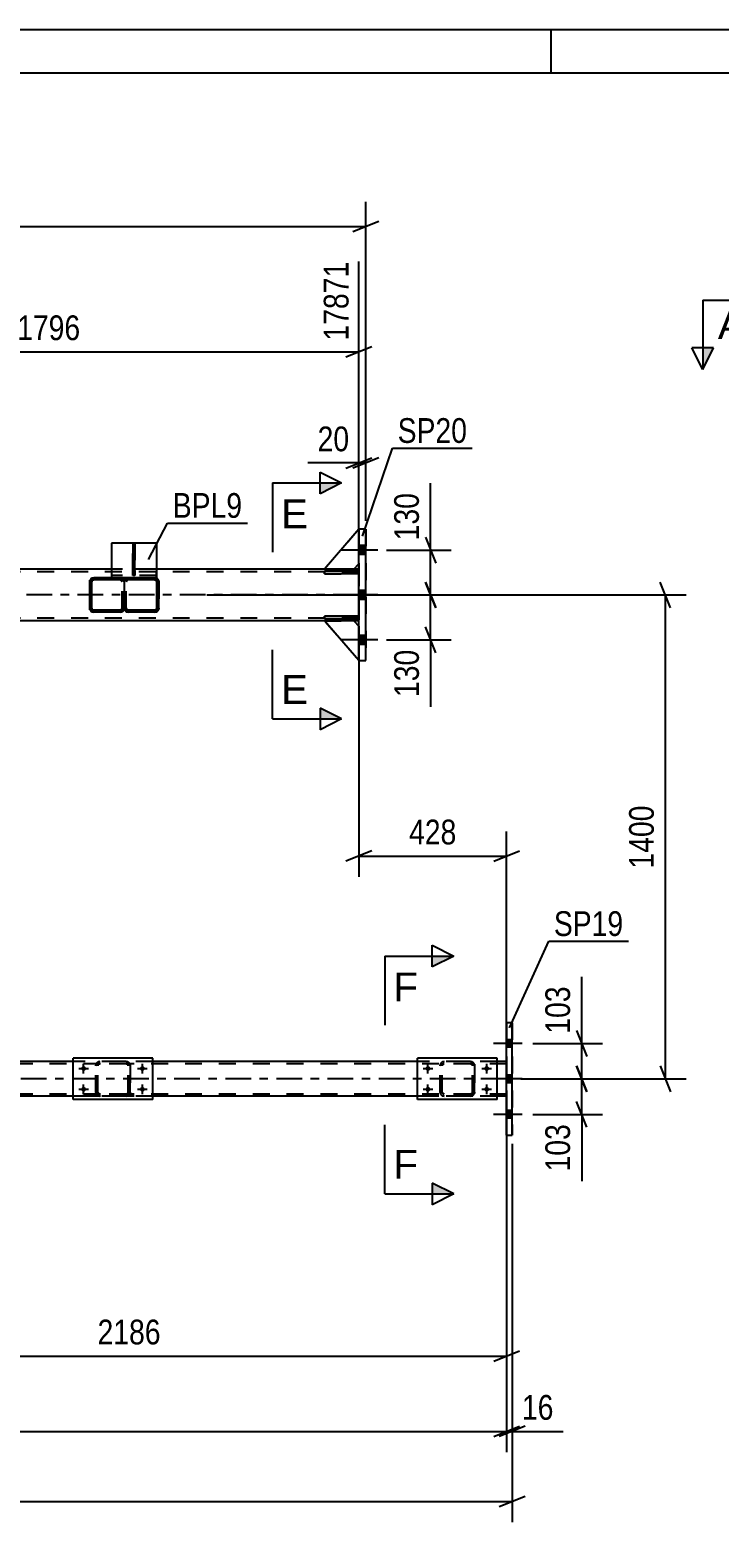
# Model space of a CAD drawing. Header units: millimetres. Extents: x -836 to 353, y -855 to -14.
# Drawn here: x -127.7 to -47.9, y -187 to -14.3 of the extents above; entities that cross this region are included whole.
import ezdxf

# ---------------------------------------------------------------- set-up
doc = ezdxf.new("R2010")
doc.units = ezdxf.units.MM
doc.linetypes.add('DXK_LINE_DOT2', pattern=[3.9198, 1.9599, -1.9599])
doc.linetypes.add('DXK_LINE_DOT3', pattern=[5.9187, 2.979, -0.9799, 0.9799, -0.9799])
doc.styles.add('Arial', font='ARIAL.TTF', dxfattribs={"height": 0.2})
doc.styles.add('Arial Narrow', font='ARIALN.TTF', dxfattribs={"height": 0.2})

# ---------------------------------------------------------------- blocks, each defined once
blk = doc.blocks.new('Unknown-570393895-1132')
at = {"color": 5, "linetype": 'Continuous'}
for p, q in [((352.62, -14.33), (-836.38, -14.33)), ((-67.38, -19.33), (-67.38, -14.33)), ((347.62, -19.33), (-831.38, -19.33))]:
    blk.add_line(p, q, dxfattribs=at)
blk = doc.blocks.new('Bolt-570393895-12163 - 11761')
at = {"linetype": 'Continuous'}
for points in [[(-89.63, -74.01), (-89.63, -75.05), (-88.83, -75.05), (-88.83, -74.01)], [(-89.63, -74.01), (-89.63, -75.05), (-88.83, -75.05), (-88.83, -74.01)], [(-89.63, -74.01), (-89.63, -75.05), (-88.83, -75.05), (-88.83, -74.01)], [(-89.63, -79.21), (-89.63, -80.25), (-88.83, -80.25), (-88.83, -79.21)], [(-89.63, -79.21), (-89.63, -80.25), (-88.83, -80.25), (-88.83, -79.21)], [(-89.63, -84.41), (-89.63, -85.45), (-88.83, -85.45), (-88.83, -84.41)], [(-89.63, -84.41), (-89.63, -85.45), (-88.83, -85.45), (-88.83, -84.41)], [(-89.63, -84.41), (-89.63, -85.45), (-88.83, -85.45), (-88.83, -84.41)]]:
    blk.add_hatch(color=1, dxfattribs=at).paths.add_polyline_path(points)
at = {"color": 1, "linetype": 'Continuous'}
for p, q in [((-88.83, -74.01), (-89.63, -74.01)), ((-88.83, -74.01), (-89.63, -74.01)), ((-88.83, -74.01), (-89.63, -74.01)), ((-87.43, -74.53), (-91.63, -74.53)), ((-87.43, -74.53), (-91.63, -74.53)), ((-87.43, -74.53), (-91.63, -74.53)), ((-88.83, -75.05), (-89.63, -75.05)), ((-88.83, -75.05), (-89.63, -75.05)), ((-88.83, -75.05), (-89.63, -75.05)), ((-88.83, -79.21), (-89.63, -79.21)), ((-88.83, -79.21), (-89.63, -79.21)), ((-87.43, -79.73), (-91.63, -79.73)), ((-87.43, -79.73), (-91.63, -79.73)), ((-88.83, -80.25), (-89.63, -80.25)), ((-88.83, -80.25), (-89.63, -80.25)), ((-88.83, -84.41), (-89.63, -84.41)), ((-88.83, -84.41), (-89.63, -84.41)), ((-88.83, -84.41), (-89.63, -84.41)), ((-87.43, -84.93), (-91.63, -84.93)), ((-87.43, -84.93), (-91.63, -84.93)), ((-87.43, -84.93), (-91.63, -84.93)), ((-88.83, -85.45), (-89.63, -85.45)), ((-88.83, -85.45), (-89.63, -85.45)), ((-88.83, -85.45), (-89.63, -85.45))]:
    blk.add_line(p, q, dxfattribs=at)
blk = doc.blocks.new('Bolt-570393895-11794 - 11761')
at = {"linetype": 'Continuous'}
for points in [[(-121.5, -134.25, -1), (-121.5, -134.81, -1)], [(-114.7, -134.25, -1), (-114.7, -134.81, -1)], [(-121.5, -136.65, -1), (-121.5, -137.21, -1)], [(-114.7, -136.65, -1), (-114.7, -137.21, -1)]]:
    blk.add_hatch(color=1, dxfattribs=at).paths.add_polyline_path(points)
at = {"color": 1, "linetype": 'Continuous'}
for p, q in [((-122.06, -134.53), (-120.94, -134.53)), ((-121.5, -135.09), (-121.5, -133.97)), ((-115.26, -134.53), (-114.14, -134.53)), ((-114.7, -135.09), (-114.7, -133.97)), ((-121.5, -137.49), (-121.5, -136.37)), ((-114.7, -137.49), (-114.7, -136.37)), ((-122.06, -136.93), (-120.94, -136.93)), ((-115.26, -136.93), (-114.14, -136.93))]:
    blk.add_line(p, q, dxfattribs=at)
blk = doc.blocks.new('Part-570393895-12205 - 11761')
at = {"color": 2, "linetype": 'Continuous'}
for p, q in [((-90.23, -82.73), (-93.63, -82.73)), ((-89.63, -87.33), (-93.63, -82.73)), ((-90.23, -82.73), (-89.63, -83.33)), ((-89.63, -83.33), (-89.63, -87.33))]:
    blk.add_line(p, q, dxfattribs=at)
blk = doc.blocks.new('Part-570393895-12165 - 11761')
at = {"color": 2, "linetype": 'Continuous'}
for p, q in [((-89.63, -72.13), (-93.63, -76.73)), ((-89.63, -76.13), (-89.63, -72.13)), ((-90.23, -76.73), (-93.63, -76.73)), ((-90.23, -76.73), (-89.63, -76.13))]:
    blk.add_line(p, q, dxfattribs=at)
blk = doc.blocks.new('Bolt-570393895-12259 - 11761')
at = {"linetype": 'Continuous'}
for points in [[(-72.52, -131.19), (-72.52, -132.07), (-71.88, -132.07), (-71.88, -131.19)], [(-72.52, -131.19), (-72.52, -132.07), (-71.88, -132.07), (-71.88, -131.19)], [(-72.52, -131.19), (-72.52, -132.07), (-71.88, -132.07), (-71.88, -131.19)], [(-72.52, -135.29), (-72.52, -136.17), (-71.88, -136.17), (-71.88, -135.29)], [(-72.52, -135.29), (-72.52, -136.17), (-71.88, -136.17), (-71.88, -135.29)], [(-72.52, -139.39), (-72.52, -140.27), (-71.88, -140.27), (-71.88, -139.39)], [(-72.52, -139.39), (-72.52, -140.27), (-71.88, -140.27), (-71.88, -139.39)], [(-72.52, -139.39), (-72.52, -140.27), (-71.88, -140.27), (-71.88, -139.39)]]:
    blk.add_hatch(color=1, dxfattribs=at).paths.add_polyline_path(points)
at = {"color": 1, "linetype": 'Continuous'}
for p, q in [((-71.88, -131.19), (-72.52, -131.19)), ((-71.88, -131.19), (-72.52, -131.19)), ((-71.88, -131.19), (-72.52, -131.19)), ((-70.72, -131.63), (-74.04, -131.63)), ((-70.72, -131.63), (-74.04, -131.63)), ((-70.72, -131.63), (-74.04, -131.63)), ((-71.88, -132.07), (-72.52, -132.07)), ((-71.88, -132.07), (-72.52, -132.07)), ((-71.88, -132.07), (-72.52, -132.07)), ((-70.72, -135.73), (-74.04, -135.73)), ((-70.72, -135.73), (-74.04, -135.73)), ((-71.88, -135.29), (-72.52, -135.29)), ((-71.88, -135.29), (-72.52, -135.29)), ((-71.88, -136.17), (-72.52, -136.17)), ((-71.88, -136.17), (-72.52, -136.17)), ((-70.72, -139.83), (-74.04, -139.83)), ((-70.72, -139.83), (-74.04, -139.83)), ((-70.72, -139.83), (-74.04, -139.83)), ((-71.88, -139.39), (-72.52, -139.39)), ((-71.88, -139.39), (-72.52, -139.39)), ((-71.88, -139.39), (-72.52, -139.39)), ((-71.88, -140.27), (-72.52, -140.27)), ((-71.88, -140.27), (-72.52, -140.27)), ((-71.88, -140.27), (-72.52, -140.27))]:
    blk.add_line(p, q, dxfattribs=at)
blk = doc.blocks.new('Part-570393895-11876 - 11761')
at = {"color": 2, "linetype": 'Continuous'}
for p, q in [((-120.77, -78.03), (-120.8, -78.21)), ((-120.8, -81.25), (-120.8, -78.21)), ((-120.8, -78.21), (-120.8, -78.21)), ((-120.32, -77.73), (-120.51, -77.77)), ((-117.28, -77.73), (-120.32, -77.73)), ((-117.1, -77.77), (-117.28, -77.73)), ((-120.8, -81.25), (-120.8, -81.25)), ((-120.8, -81.25), (-120.77, -81.43)), ((-120.51, -81.69), (-120.32, -81.73)), ((-117.28, -81.73), (-120.32, -81.73)), ((-117.28, -81.73), (-117.1, -81.69))]:
    blk.add_line(p, q, dxfattribs=at)
at = {"color": 7, "linetype": 'DXK_LINE_DOT2'}
for p, q in [((-120.8, -78.21), (-120.77, -78.03)), ((-120.8, -81.25), (-120.8, -78.21)), ((-120.56, -78.21), (-120.54, -78.12)), ((-120.54, -78.12), (-120.56, -78.21)), ((-120.56, -81.25), (-120.56, -78.21)), ((-120.56, -78.21), (-120.56, -78.21)), ((-120.56, -81.25), (-120.56, -78.21)), ((-120.54, -78.12), (-120.49, -78.04)), ((-120.49, -78.04), (-120.54, -78.12)), ((-120.51, -77.77), (-120.32, -77.73)), ((-120.49, -78.04), (-120.41, -77.99)), ((-120.41, -77.99), (-120.49, -78.04)), ((-120.41, -77.99), (-120.32, -77.97)), ((-120.32, -77.97), (-120.41, -77.99)), ((-117.28, -77.97), (-120.32, -77.97)), ((-117.28, -77.73), (-117.1, -77.77)), ((-117.28, -77.97), (-117.19, -77.99)), ((-117.19, -77.99), (-117.28, -77.97)), ((-117.19, -77.99), (-117.11, -78.04)), ((-117.11, -78.04), (-117.19, -77.99)), ((-117.11, -78.04), (-117.06, -78.12)), ((-117.06, -78.12), (-117.11, -78.04)), ((-117.06, -78.12), (-117.04, -78.21)), ((-117.04, -78.21), (-117.06, -78.12)), ((-117.04, -81.25), (-117.04, -78.21)), ((-117.04, -78.21), (-117.04, -78.21)), ((-117.04, -81.25), (-117.04, -78.21)), ((-116.84, -78.03), (-116.8, -78.21)), ((-116.8, -78.21), (-116.84, -78.03)), ((-116.8, -81.25), (-116.8, -78.21)), ((-116.8, -78.21), (-116.8, -78.21)), ((-116.8, -78.21), (-116.8, -81.25)), ((-120.77, -81.43), (-120.8, -81.25)), ((-120.56, -81.25), (-120.56, -81.25)), ((-120.54, -81.34), (-120.56, -81.25)), ((-120.56, -81.25), (-120.54, -81.34)), ((-120.49, -81.42), (-120.54, -81.34)), ((-120.54, -81.34), (-120.49, -81.42)), ((-120.32, -81.73), (-120.51, -81.69)), ((-120.41, -81.47), (-120.49, -81.42)), ((-120.49, -81.42), (-120.41, -81.47)), ((-120.32, -81.49), (-120.41, -81.47)), ((-120.41, -81.47), (-120.32, -81.49)), ((-117.28, -81.49), (-120.32, -81.49)), ((-117.19, -81.47), (-117.28, -81.49)), ((-117.28, -81.49), (-117.19, -81.47)), ((-117.1, -81.69), (-117.28, -81.73)), ((-117.11, -81.42), (-117.19, -81.47)), ((-117.19, -81.47), (-117.11, -81.42)), ((-117.06, -81.34), (-117.11, -81.42)), ((-117.11, -81.42), (-117.06, -81.34)), ((-117.04, -81.25), (-117.06, -81.34)), ((-117.06, -81.34), (-117.04, -81.25)), ((-117.04, -81.25), (-117.04, -81.25)), ((-116.8, -81.25), (-116.84, -81.43)), ((-116.84, -81.43), (-116.8, -81.25)), ((-116.8, -81.25), (-116.8, -81.25))]:
    blk.add_line(p, q, dxfattribs=at)
for centre, start, end in [((-120.32, -78.21), 112.5, 157.5), ((-117.28, -78.21), 22.5, 67.5), ((-117.28, -78.21), 22.5, 30.6007), ((-120.32, -81.25), 202.5, 247.5), ((-117.28, -81.25), 292.5, 337.5), ((-117.28, -81.25), 329.4029, 337.5)]:
    blk.add_arc(centre, 0.48, start, end, dxfattribs=at)
at = {"color": 2, "linetype": 'Continuous'}
for centre, start, end in [((-120.32, -78.21), 112.5, 157.5), ((-117.28, -78.21), 30.6007, 67.5), ((-120.32, -81.25), 202.5, 247.5), ((-117.28, -81.25), 292.5, 329.4029)]:
    blk.add_arc(centre, 0.48, start, end, dxfattribs=at)
blk = doc.blocks.new('Part-570393895-11904 - 11761')
at = {"color": 2, "linetype": 'Continuous'}
for p, q in [((-72.52, -142.23), (-72.52, -129.23)), ((-71.88, -129.23), (-72.52, -129.23)), ((-71.88, -142.23), (-71.88, -129.23)), ((-72.52, -142.23), (-71.88, -142.23))]:
    blk.add_line(p, q, dxfattribs=at)
at = {"color": 7, "linetype": 'DXK_LINE_DOT2'}
for p, q in [((-72.52, -129.23), (-72.52, -142.23)), ((-71.88, -129.23), (-71.88, -142.23))]:
    blk.add_line(p, q, dxfattribs=at)
blk = doc.blocks.new('Part-570393895-11908 - 11761')
at = {"color": 2, "linetype": 'Continuous'}
for p, q in [((-113.5, -133.33), (-122.7, -133.33)), ((-122.7, -138.13), (-122.7, -133.33)), ((-113.5, -138.13), (-113.5, -133.33)), ((-113.5, -138.13), (-122.7, -138.13))]:
    blk.add_line(p, q, dxfattribs=at)
blk = doc.blocks.new('Part-570393895-11909 - 11761')
at = {"color": 7, "linetype": 'DXK_LINE_DOT2'}
for p, q in [((-120.1, -134.21), (-120.06, -134.03)), ((-120.06, -134.03), (-120.1, -134.21)), ((-120.1, -137.25), (-120.1, -134.21)), ((-120.1, -134.21), (-120.1, -134.21)), ((-120.1, -137.25), (-120.1, -134.21)), ((-119.86, -134.21), (-119.84, -134.12)), ((-119.84, -134.12), (-119.86, -134.21)), ((-119.86, -137.25), (-119.86, -134.21)), ((-119.86, -134.21), (-119.86, -134.21)), ((-119.86, -137.25), (-119.86, -134.21)), ((-119.84, -134.12), (-119.79, -134.04)), ((-119.79, -134.04), (-119.84, -134.12)), ((-119.8, -133.77), (-119.62, -133.73)), ((-119.62, -133.73), (-119.8, -133.77)), ((-119.79, -134.04), (-119.71, -133.99)), ((-119.71, -133.99), (-119.79, -134.04)), ((-119.71, -133.99), (-119.62, -133.97)), ((-119.62, -133.97), (-119.71, -133.99)), ((-116.58, -133.73), (-119.62, -133.73)), ((-116.58, -133.97), (-119.62, -133.97)), ((-116.58, -133.73), (-116.39, -133.77)), ((-116.39, -133.77), (-116.58, -133.73)), ((-116.58, -133.97), (-116.48, -133.99)), ((-116.48, -133.99), (-116.58, -133.97)), ((-116.48, -133.99), (-116.41, -134.04)), ((-116.41, -134.04), (-116.48, -133.99)), ((-116.41, -134.04), (-116.35, -134.12)), ((-116.35, -134.12), (-116.41, -134.04)), ((-116.35, -134.12), (-116.34, -134.21)), ((-116.34, -134.21), (-116.35, -134.12)), ((-116.34, -137.25), (-116.34, -134.21)), ((-116.34, -134.21), (-116.34, -134.21)), ((-116.34, -137.25), (-116.34, -134.21)), ((-116.13, -134.03), (-116.1, -134.21)), ((-116.1, -134.21), (-116.13, -134.03)), ((-116.1, -137.25), (-116.1, -134.21)), ((-116.1, -134.21), (-116.1, -134.21)), ((-116.1, -134.21), (-116.1, -137.25)), ((-120.1, -137.25), (-120.1, -137.25)), ((-120.06, -137.43), (-120.1, -137.25)), ((-120.1, -137.25), (-120.06, -137.43)), ((-119.86, -137.25), (-119.86, -137.25)), ((-119.84, -137.34), (-119.86, -137.25)), ((-119.86, -137.25), (-119.84, -137.34)), ((-119.79, -137.42), (-119.84, -137.34)), ((-119.84, -137.34), (-119.79, -137.42)), ((-119.62, -137.73), (-119.8, -137.69)), ((-119.8, -137.69), (-119.62, -137.73)), ((-119.71, -137.47), (-119.79, -137.42)), ((-119.79, -137.42), (-119.71, -137.47)), ((-119.62, -137.49), (-119.71, -137.47)), ((-119.71, -137.47), (-119.62, -137.49)), ((-116.58, -137.49), (-119.62, -137.49)), ((-116.58, -137.73), (-119.62, -137.73)), ((-116.48, -137.47), (-116.58, -137.49)), ((-116.58, -137.49), (-116.48, -137.47)), ((-116.39, -137.69), (-116.58, -137.73)), ((-116.58, -137.73), (-116.39, -137.69)), ((-116.41, -137.42), (-116.48, -137.47)), ((-116.48, -137.47), (-116.41, -137.42)), ((-116.35, -137.34), (-116.41, -137.42)), ((-116.41, -137.42), (-116.35, -137.34)), ((-116.34, -137.25), (-116.35, -137.34)), ((-116.35, -137.34), (-116.34, -137.25)), ((-116.34, -137.25), (-116.34, -137.25)), ((-116.1, -137.25), (-116.13, -137.43)), ((-116.13, -137.43), (-116.1, -137.25)), ((-116.1, -137.25), (-116.1, -137.25))]:
    blk.add_line(p, q, dxfattribs=at)
at = {"color": 7, "linetype": 'DXK_LINE_DOT3'}
blk.add_line((-118.1, -135.73), (-118.1, -135.73), dxfattribs=at)
at = {"color": 7, "linetype": 'DXK_LINE_DOT2'}
for centre, start, end in [((-119.62, -134.21), 112.5, 157.5), ((-119.62, -134.21), 112.5, 157.5), ((-116.58, -134.21), 22.5, 67.5), ((-116.58, -134.21), 22.5, 67.5), ((-119.62, -137.25), 202.5, 247.5), ((-119.62, -137.25), 202.5, 247.5), ((-116.58, -137.25), 292.5, 337.5), ((-116.58, -137.25), 292.5, 337.5)]:
    blk.add_arc(centre, 0.48, start, end, dxfattribs=at)
blk = doc.blocks.new('Part-570393895-11910 - 11761')
at = {"color": 7, "linetype": 'DXK_LINE_DOT2'}
for p, q in [((-116.8, -78.21), (-116.76, -78.03)), ((-116.77, -78.03), (-116.8, -78.21)), ((-116.8, -81.25), (-116.8, -78.21)), ((-116.8, -78.21), (-116.8, -78.21)), ((-116.8, -81.25), (-116.8, -78.21)), ((-116.56, -78.21), (-116.54, -78.12)), ((-116.54, -78.12), (-116.56, -78.21)), ((-116.56, -81.25), (-116.56, -78.21)), ((-116.56, -78.21), (-116.56, -78.21)), ((-116.56, -81.25), (-116.56, -78.21)), ((-116.54, -78.12), (-116.49, -78.04)), ((-116.49, -78.04), (-116.54, -78.12)), ((-116.5, -77.77), (-116.32, -77.73)), ((-116.49, -78.04), (-116.41, -77.99)), ((-116.41, -77.99), (-116.49, -78.04)), ((-116.33, -77.97), (-116.41, -77.99)), ((-116.32, -77.97), (-116.41, -77.99)), ((-113.28, -77.73), (-113.28, -77.73)), ((-113.28, -77.73), (-113.28, -77.73)), ((-113.28, -77.73), (-113.1, -77.77)), ((-113.28, -77.97), (-113.28, -77.97)), ((-113.28, -77.97), (-113.28, -77.97)), ((-113.19, -77.99), (-113.28, -77.97)), ((-113.27, -77.97), (-113.19, -77.99)), ((-113.19, -77.99), (-113.11, -78.04)), ((-113.11, -78.04), (-113.19, -77.99)), ((-113.11, -78.04), (-113.06, -78.12)), ((-113.06, -78.12), (-113.11, -78.04)), ((-113.06, -78.12), (-113.04, -78.21)), ((-113.04, -78.21), (-113.06, -78.12)), ((-113.04, -81.25), (-113.04, -78.21)), ((-113.04, -78.21), (-113.04, -78.21)), ((-113.04, -81.25), (-113.04, -78.21)), ((-112.84, -78.03), (-112.8, -78.21)), ((-112.8, -78.21), (-112.8, -81.25)), ((-116.8, -81.25), (-116.8, -81.25)), ((-116.76, -81.43), (-116.8, -81.25)), ((-116.8, -81.25), (-116.77, -81.43)), ((-116.56, -81.25), (-116.56, -81.25)), ((-116.54, -81.34), (-116.56, -81.25)), ((-116.56, -81.25), (-116.54, -81.34)), ((-116.49, -81.42), (-116.54, -81.34)), ((-116.54, -81.34), (-116.49, -81.42)), ((-116.32, -81.73), (-116.5, -81.69)), ((-116.41, -81.47), (-116.49, -81.42)), ((-116.49, -81.42), (-116.41, -81.47)), ((-116.32, -81.49), (-116.41, -81.47)), ((-116.41, -81.47), (-116.32, -81.49)), ((-113.28, -81.49), (-116.32, -81.49)), ((-113.19, -81.47), (-113.28, -81.49)), ((-113.28, -81.49), (-113.19, -81.47)), ((-113.1, -81.69), (-113.28, -81.73)), ((-113.28, -81.73), (-113.28, -81.73)), ((-113.28, -81.73), (-113.28, -81.73)), ((-113.11, -81.42), (-113.19, -81.47)), ((-113.19, -81.47), (-113.11, -81.42)), ((-113.06, -81.34), (-113.11, -81.42)), ((-113.11, -81.42), (-113.06, -81.34)), ((-113.04, -81.25), (-113.06, -81.34)), ((-113.06, -81.34), (-113.04, -81.25)), ((-113.04, -81.25), (-113.04, -81.25)), ((-112.8, -81.25), (-112.84, -81.43))]:
    blk.add_line(p, q, dxfattribs=at)
at = {"color": 2, "linetype": 'Continuous'}
for p, q in [((-116.32, -77.73), (-116.51, -77.77)), ((-116.32, -77.97), (-116.33, -77.97)), ((-113.28, -77.73), (-116.32, -77.73)), ((-113.28, -77.97), (-116.32, -77.97)), ((-113.1, -77.77), (-113.28, -77.73)), ((-113.28, -77.97), (-113.27, -77.97)), ((-112.8, -78.21), (-112.84, -78.03)), ((-112.8, -81.25), (-112.8, -78.21)), ((-112.8, -78.21), (-112.8, -78.21)), ((-116.51, -81.69), (-116.32, -81.73)), ((-113.28, -81.73), (-116.32, -81.73)), ((-113.28, -81.73), (-113.1, -81.69)), ((-112.84, -81.43), (-112.8, -81.25)), ((-112.8, -81.25), (-112.8, -81.25))]:
    blk.add_line(p, q, dxfattribs=at)
at = {"color": 7, "linetype": 'DXK_LINE_DOT3'}
blk.add_line((-114.8, -79.73), (-114.8, -79.73), dxfattribs=at)
at = {"color": 7, "linetype": 'DXK_LINE_DOT2'}
for centre, start, end in [((-116.32, -78.21), 149.6141, 157.5), ((-116.32, -78.21), 112.5, 157.5), ((-113.28, -78.21), 22.5, 67.5), ((-116.32, -81.25), 202.5, 210.812), ((-116.32, -81.25), 202.5, 247.5), ((-113.28, -81.25), 292.5, 337.5)]:
    blk.add_arc(centre, 0.48, start, end, dxfattribs=at)
at = {"color": 2, "linetype": 'Continuous'}
for centre, start, end in [((-116.32, -78.21), 112.5, 149.6141), ((-113.28, -78.21), 22.5, 67.5), ((-116.32, -81.25), 210.812, 247.5), ((-113.28, -81.25), 292.5, 337.5)]:
    blk.add_arc(centre, 0.48, start, end, dxfattribs=at)
blk = doc.blocks.new('Part-570393895-12307 - 11761')
at = {"color": 7, "linetype": 'DXK_LINE_DOT2'}
for p, q in [((-80.23, -134.21), (-80.19, -134.03)), ((-80.19, -134.03), (-80.23, -134.21)), ((-80.23, -137.25), (-80.23, -134.21)), ((-80.23, -134.21), (-80.23, -134.21)), ((-80.23, -137.25), (-80.23, -134.21)), ((-79.99, -134.21), (-79.97, -134.12)), ((-79.97, -134.12), (-79.99, -134.21)), ((-79.99, -137.25), (-79.99, -134.21)), ((-79.99, -134.21), (-79.99, -134.21)), ((-79.99, -137.25), (-79.99, -134.21)), ((-79.97, -134.12), (-79.92, -134.04)), ((-79.92, -134.04), (-79.97, -134.12)), ((-79.93, -133.77), (-79.75, -133.73)), ((-79.75, -133.73), (-79.93, -133.77)), ((-79.92, -134.04), (-79.84, -133.99)), ((-79.84, -133.99), (-79.92, -134.04)), ((-79.84, -133.99), (-79.75, -133.97)), ((-79.75, -133.97), (-79.84, -133.99)), ((-76.71, -133.73), (-79.75, -133.73)), ((-76.71, -133.97), (-79.75, -133.97)), ((-76.71, -133.73), (-76.52, -133.77)), ((-76.52, -133.77), (-76.71, -133.73)), ((-76.71, -133.97), (-76.61, -133.99)), ((-76.61, -133.99), (-76.71, -133.97)), ((-76.61, -133.99), (-76.54, -134.04)), ((-76.54, -134.04), (-76.61, -133.99)), ((-76.54, -134.04), (-76.48, -134.12)), ((-76.48, -134.12), (-76.54, -134.04)), ((-76.48, -134.12), (-76.47, -134.21)), ((-76.47, -134.21), (-76.48, -134.12)), ((-76.47, -137.25), (-76.47, -134.21)), ((-76.47, -134.21), (-76.47, -134.21)), ((-76.47, -137.25), (-76.47, -134.21)), ((-76.26, -134.03), (-76.23, -134.21)), ((-76.23, -134.21), (-76.26, -134.03)), ((-76.23, -137.25), (-76.23, -134.21)), ((-76.23, -134.21), (-76.23, -134.21)), ((-76.23, -134.21), (-76.23, -137.25)), ((-80.23, -137.25), (-80.23, -137.25)), ((-80.19, -137.43), (-80.23, -137.25)), ((-80.23, -137.25), (-80.19, -137.43)), ((-79.99, -137.25), (-79.99, -137.25)), ((-79.97, -137.34), (-79.99, -137.25)), ((-79.99, -137.25), (-79.97, -137.34)), ((-79.92, -137.42), (-79.97, -137.34)), ((-79.97, -137.34), (-79.92, -137.42)), ((-79.75, -137.73), (-79.93, -137.69)), ((-79.93, -137.69), (-79.75, -137.73)), ((-79.84, -137.47), (-79.92, -137.42)), ((-79.92, -137.42), (-79.84, -137.47)), ((-79.75, -137.49), (-79.84, -137.47)), ((-79.84, -137.47), (-79.75, -137.49)), ((-76.71, -137.49), (-79.75, -137.49)), ((-76.71, -137.73), (-79.75, -137.73)), ((-76.61, -137.47), (-76.71, -137.49)), ((-76.71, -137.49), (-76.61, -137.47)), ((-76.52, -137.69), (-76.71, -137.73)), ((-76.71, -137.73), (-76.52, -137.69)), ((-76.54, -137.42), (-76.61, -137.47)), ((-76.61, -137.47), (-76.54, -137.42)), ((-76.48, -137.34), (-76.54, -137.42)), ((-76.54, -137.42), (-76.48, -137.34)), ((-76.47, -137.25), (-76.48, -137.34)), ((-76.48, -137.34), (-76.47, -137.25)), ((-76.47, -137.25), (-76.47, -137.25)), ((-76.23, -137.25), (-76.26, -137.43)), ((-76.26, -137.43), (-76.23, -137.25)), ((-76.23, -137.25), (-76.23, -137.25))]:
    blk.add_line(p, q, dxfattribs=at)
at = {"color": 7, "linetype": 'DXK_LINE_DOT3'}
blk.add_line((-78.23, -135.73), (-78.23, -135.73), dxfattribs=at)
at = {"color": 7, "linetype": 'DXK_LINE_DOT2'}
for centre, start, end in [((-79.75, -134.21), 112.5, 157.5), ((-79.75, -134.21), 112.5, 157.5), ((-76.71, -134.21), 22.5, 67.5), ((-76.71, -134.21), 22.5, 67.5), ((-79.75, -137.25), 202.5, 247.5), ((-79.75, -137.25), 202.5, 247.5), ((-76.71, -137.25), 292.5, 337.5), ((-76.71, -137.25), 292.5, 337.5)]:
    blk.add_arc(centre, 0.48, start, end, dxfattribs=at)
blk = doc.blocks.new('Part-570393895-11959 - 11761')
at = {"color": 2, "linetype": 'Continuous'}
for p, q in [((-89.63, -87.33), (-89.63, -72.13)), ((-88.83, -72.13), (-89.63, -72.13)), ((-88.83, -87.33), (-88.83, -72.13)), ((-89.63, -87.33), (-88.83, -87.33))]:
    blk.add_line(p, q, dxfattribs=at)
at = {"color": 7, "linetype": 'DXK_LINE_DOT2'}
for p, q in [((-89.63, -72.13), (-89.63, -87.33)), ((-88.83, -72.13), (-88.83, -87.33))]:
    blk.add_line(p, q, dxfattribs=at)
blk = doc.blocks.new('Part-570393895-12035 - 11761')
at = {"color": 7, "linetype": 'DXK_LINE_DOT2'}
for p, q in [((-89.63, -77.05), (-804.47, -77.05)), ((-90.23, -76.73), (-321.33, -76.73)), ((-113.08, -76.73), (-118.28, -76.73)), ((-89.63, -82.73), (-89.63, -76.73)), ((-89.63, -76.73), (-89.63, -76.73)), ((-89.63, -76.73), (-89.63, -82.73)), ((-89.63, -82.41), (-804.47, -82.41)), ((-89.63, -82.73), (-753.72, -82.73)), ((-90.23, -82.73), (-93.63, -82.73)), ((-89.63, -82.73), (-89.63, -82.73))]:
    blk.add_line(p, q, dxfattribs=at)
at = {"color": 2, "linetype": 'Continuous'}
for p, q in [((-118.28, -76.73), (-316.13, -76.73)), ((-93.63, -76.73), (-113.08, -76.73)), ((-89.63, -76.73), (-90.23, -76.73)), ((-93.63, -82.73), (-137.88, -82.73)), ((-89.63, -82.73), (-90.23, -82.73))]:
    blk.add_line(p, q, dxfattribs=at)
at = {"color": 7, "linetype": 'DXK_LINE_DOT3'}
blk.add_line((-89.63, -79.73), (-804.47, -79.73), dxfattribs=at)
blk = doc.blocks.new('Part-570393895-12046 - 11761')
at = {"color": 2, "linetype": 'Continuous'}
for p, q in [((-93.63, -77.29), (-93.63, -76.97)), ((-89.63, -76.97), (-93.63, -76.97)), ((-89.63, -77.29), (-93.63, -77.29)), ((-89.63, -77.29), (-89.63, -76.97))]:
    blk.add_line(p, q, dxfattribs=at)
at = {"color": 7, "linetype": 'DXK_LINE_DOT2'}
blk.add_line((-90.23, -77.29), (-90.23, -76.97), dxfattribs=at)
blk = doc.blocks.new('Part-570393895-12147 - 11761')
at = {"color": 2, "linetype": 'Continuous'}
for p, q in [((-113.04, -77.97), (-120.56, -77.97)), ((-120.56, -81.49), (-120.56, -77.97)), ((-113.04, -81.49), (-113.04, -77.97)), ((-113.04, -81.49), (-120.56, -81.49))]:
    blk.add_line(p, q, dxfattribs=at)
blk = doc.blocks.new('Part-570393895-12164 - 11761')
at = {"color": 7, "linetype": 'DXK_LINE_DOT2'}
for p, q in [((-89.63, -72.13), (-93.63, -76.73)), ((-89.63, -76.13), (-89.63, -72.13)), ((-93.63, -76.73), (-90.23, -76.73)), ((-90.23, -76.73), (-89.63, -76.13))]:
    blk.add_line(p, q, dxfattribs=at)
blk = doc.blocks.new('Part-570393895-12204 - 11761')
at = {"color": 7, "linetype": 'DXK_LINE_DOT2'}
for p, q in [((-93.63, -82.73), (-90.23, -82.73)), ((-89.63, -87.33), (-93.63, -82.73)), ((-90.23, -82.73), (-89.63, -83.33)), ((-89.63, -83.33), (-89.63, -87.33))]:
    blk.add_line(p, q, dxfattribs=at)
blk = doc.blocks.new('Part-570393895-12214 - 11761')
at = {"color": 7, "linetype": 'DXK_LINE_DOT2'}
for p, q in [((-72.52, -133.97), (-807.13, -133.97)), ((-113.5, -133.73), (-122.7, -133.73)), ((-73.63, -133.73), (-82.83, -133.73)), ((-72.52, -137.73), (-72.52, -133.73)), ((-72.52, -133.73), (-72.52, -133.73)), ((-72.52, -133.73), (-72.52, -137.73)), ((-72.52, -137.49), (-807.13, -137.49)), ((-72.52, -137.73), (-758.72, -137.73)), ((-113.5, -137.73), (-122.7, -137.73)), ((-73.63, -137.73), (-82.83, -137.73)), ((-72.52, -137.73), (-72.52, -137.73))]:
    blk.add_line(p, q, dxfattribs=at)
at = {"color": 2, "linetype": 'Continuous'}
for p, q in [((-122.7, -133.73), (-139.77, -133.73)), ((-82.83, -133.73), (-113.5, -133.73)), ((-72.52, -133.73), (-73.63, -133.73)), ((-122.7, -137.73), (-153.35, -137.73)), ((-82.83, -137.73), (-113.5, -137.73)), ((-72.52, -137.73), (-73.63, -137.73))]:
    blk.add_line(p, q, dxfattribs=at)
at = {"color": 7, "linetype": 'DXK_LINE_DOT3'}
blk.add_line((-72.52, -135.73), (-807.13, -135.73), dxfattribs=at)
blk = doc.blocks.new('Part-570393895-12218 - 11761')
at = {"color": 2, "linetype": 'Continuous'}
for p, q in [((-93.63, -82.49), (-93.63, -82.17)), ((-89.63, -82.17), (-93.63, -82.17)), ((-89.63, -82.49), (-93.63, -82.49)), ((-89.63, -82.49), (-89.63, -82.17))]:
    blk.add_line(p, q, dxfattribs=at)
at = {"color": 7, "linetype": 'DXK_LINE_DOT2'}
blk.add_line((-90.23, -82.49), (-90.23, -82.17), dxfattribs=at)
blk = doc.blocks.new('Part-570393895-12221 - 11761')
at = {"color": 7, "linetype": 'DXK_LINE_DOT2'}
for p, q in [((-89.63, -82.17), (-93.63, -82.17)), ((-93.63, -82.17), (-93.63, -82.49)), ((-93.63, -82.49), (-89.63, -82.49)), ((-90.23, -82.17), (-90.23, -82.49)), ((-89.63, -82.49), (-89.63, -82.17))]:
    blk.add_line(p, q, dxfattribs=at)
blk = doc.blocks.new('Part-570393895-12222 - 11761')
at = {"color": 7, "linetype": 'DXK_LINE_DOT2'}
for p, q in [((-89.63, -76.97), (-93.63, -76.97)), ((-93.63, -76.97), (-93.63, -77.29)), ((-93.63, -77.29), (-89.63, -77.29)), ((-90.23, -76.97), (-90.23, -77.29)), ((-89.63, -77.29), (-89.63, -76.97))]:
    blk.add_line(p, q, dxfattribs=at)
blk = doc.blocks.new('Part-570393895-12303 - 11761')
at = {"color": 7, "linetype": 'DXK_LINE_DOT2'}
for p, q in [((-115.56, -73.73), (-115.8, -73.73)), ((-115.8, -73.73), (-115.8, -77.49)), ((-115.8, -76.89), (-115.8, -73.73)), ((-115.56, -77.49), (-115.56, -73.73)), ((-115.56, -73.73), (-115.56, -76.89)), ((-115.56, -76.89), (-115.8, -76.89)), ((-115.8, -77.49), (-115.8, -76.89)), ((-115.56, -77.49), (-115.8, -77.49)), ((-115.56, -76.89), (-115.56, -77.49)), ((-115.56, -77.49), (-115.56, -77.49))]:
    blk.add_line(p, q, dxfattribs=at)
blk = doc.blocks.new('Bolt-570393895-12305 - 11761')
at = {"linetype": 'Continuous'}
for points in [[(-81.63, -134.25, -1), (-81.63, -134.81, -1)], [(-74.83, -134.25, -1), (-74.83, -134.81, -1)], [(-81.63, -136.65, -1), (-81.63, -137.21, -1)], [(-74.83, -136.65, -1), (-74.83, -137.21, -1)]]:
    blk.add_hatch(color=1, dxfattribs=at).paths.add_polyline_path(points)
at = {"color": 1, "linetype": 'Continuous'}
for p, q in [((-82.19, -134.53), (-81.07, -134.53)), ((-81.63, -135.09), (-81.63, -133.97)), ((-75.39, -134.53), (-74.27, -134.53)), ((-74.83, -135.09), (-74.83, -133.97)), ((-81.63, -137.49), (-81.63, -136.37)), ((-74.83, -137.49), (-74.83, -136.37)), ((-82.19, -136.93), (-81.07, -136.93)), ((-75.39, -136.93), (-74.27, -136.93))]:
    blk.add_line(p, q, dxfattribs=at)
blk = doc.blocks.new('Part-570393895-12306 - 11761')
at = {"color": 2, "linetype": 'Continuous'}
for p, q in [((-73.63, -133.33), (-82.83, -133.33)), ((-82.83, -138.13), (-82.83, -133.33)), ((-73.63, -138.13), (-73.63, -133.33)), ((-73.63, -138.13), (-82.83, -138.13))]:
    blk.add_line(p, q, dxfattribs=at)
blk = doc.blocks.new('Part-570393895-12357 - 11761')
at = {"color": 2, "linetype": 'Continuous'}
for p, q in [((-113.08, -73.73), (-118.28, -73.73)), ((-118.28, -73.73), (-118.28, -77.73)), ((-113.08, -73.73), (-113.08, -77.73)), ((-113.08, -77.49), (-113.08, -77.49)), ((-113.08, -77.51), (-113.08, -77.49)), ((-113.08, -77.55), (-113.08, -77.51)), ((-113.08, -77.63), (-113.08, -77.55)), ((-113.08, -77.71), (-113.08, -77.63)), ((-116.32, -77.73), (-118.28, -77.73)), ((-113.08, -77.73), (-113.28, -77.73)), ((-113.08, -77.73), (-113.08, -77.71))]:
    blk.add_line(p, q, dxfattribs=at)
at = {"color": 7, "linetype": 'DXK_LINE_DOT2'}
for p, q in [((-118.28, -73.73), (-118.28, -73.75)), ((-118.28, -73.75), (-118.28, -73.79)), ((-118.28, -73.79), (-118.28, -73.87)), ((-118.28, -73.87), (-118.28, -77.15)), ((-113.08, -73.75), (-113.08, -73.73)), ((-113.08, -73.79), (-113.08, -73.75)), ((-113.08, -73.87), (-113.08, -73.79)), ((-113.08, -73.87), (-113.08, -77.15)), ((-118.28, -77.15), (-118.28, -77.28)), ((-118.28, -77.28), (-118.28, -77.39)), ((-118.28, -77.39), (-118.28, -77.46)), ((-118.28, -77.46), (-118.28, -77.49)), ((-113.08, -77.49), (-118.28, -77.49)), ((-118.28, -77.49), (-118.28, -77.51)), ((-118.28, -77.51), (-118.28, -77.55)), ((-118.28, -77.55), (-118.28, -77.63)), ((-118.28, -77.63), (-118.28, -77.71)), ((-113.08, -77.28), (-113.08, -77.15)), ((-113.08, -77.39), (-113.08, -77.28)), ((-113.08, -77.46), (-113.08, -77.39)), ((-113.08, -77.49), (-113.08, -77.46)), ((-118.28, -77.73), (-118.28, -77.71)), ((-113.28, -77.73), (-116.32, -77.73)), ((-113.08, -77.73), (-113.08, -77.73)), ((-113.08, -77.73), (-113.08, -77.73))]:
    blk.add_line(p, q, dxfattribs=at)
blk = doc.blocks.new('StraightDimension-570393895-12948 - 11761')
at = {"color": 7, "linetype": 'Continuous'}
for p, q in [((-81.93, -73.03), (-80.73, -76.03)), ((-86.43, -74.53), (-78.93, -74.53)), ((-81.33, -79.73), (-81.33, -74.53)), ((-80.73, -81.23), (-81.93, -78.23)), ((-107.25, -79.73), (-78.93, -79.73))]:
    blk.add_line(p, q, dxfattribs=at)
at = {"color": 0}
blk.add_wipeout([(-82.08, -67.32), (-86.28, -67.32), (-86.28, -74.01), (-82.08, -74.01)], dxfattribs=at)
at = {"color": 7, "linetype": 'Continuous'}
blk.add_line((-81.33, -74.53), (-81.33, -66.8), dxfattribs=at)
blk.add_line((-81.33, -74.53), (-81.33, -66.8), dxfattribs=at)
at = {"color": 3, "style": 'Arial Narrow'}
blk.add_text('130', height=2.863, rotation=90.0002, dxfattribs=at).set_placement((-82.68, -73.41))
blk = doc.blocks.new('StraightDimension-570393895-13215 - 11761')
at = {"color": 7, "linetype": 'Continuous'}
for p, q in [((-89.63, -83.73), (-89.63, -112.34)), ((-72.52, -132.73), (-72.52, -107.09)), ((-88.13, -109.34), (-91.13, -110.54)), ((-89.63, -109.94), (-72.52, -109.94)), ((-74.02, -110.54), (-71.02, -109.34))]:
    blk.add_line(p, q, dxfattribs=at)
at = {"color": 0}
blk.add_wipeout([(-77.73, -109.19), (-77.73, -104.99), (-84.42, -104.99), (-84.42, -109.19)], dxfattribs=at)
at = {"color": 3, "style": 'Arial Narrow'}
blk.add_text('428', height=2.863, dxfattribs=at).set_placement((-83.82, -108.59))
blk = doc.blocks.new('StraightDimension-570393895-12875 - 11761')
at = {"color": 7, "linetype": 'Continuous'}
for p, q in [((-88.83, -71.13), (-88.83, -34.23)), ((-805.27, -37.08), (-88.83, -37.08)), ((-90.33, -37.68), (-87.33, -36.48))]:
    blk.add_line(p, q, dxfattribs=at)
blk = doc.blocks.new('StraightDimension-570393895-13611 - 11761')
at = {"color": 7, "linetype": 'Continuous'}
for p, q in [((-161.47, -81.73), (-161.47, -41.15)), ((-89.63, -75.73), (-89.63, -41.15)), ((-159.97, -50.99), (-162.97, -52.19)), ((-161.47, -51.59), (-89.63, -51.59)), ((-91.13, -52.19), (-88.13, -50.99))]:
    blk.add_line(p, q, dxfattribs=at)
at = {"color": 0, "linetype": 'Continuous'}
blk.add_wipeout([(-90.23, -40.55), (-94.43, -40.55), (-94.43, -50.89), (-90.23, -50.89)], dxfattribs=at)
at = {"color": 0}
blk.add_wipeout([(-121.29, -50.84), (-121.29, -46.64), (-129.8, -46.64), (-129.8, -50.84)], dxfattribs=at)
at = {"color": 3, "linetype": 'Continuous', "style": 'Arial Narrow'}
blk.add_text('17871', height=2.863, rotation=90.0002, dxfattribs=at).set_placement((-90.83, -50.29))
at = {"color": 3, "style": 'Arial Narrow'}
blk.add_text('1796', height=2.863, dxfattribs=at).set_placement((-129.2, -50.24))
blk = doc.blocks.new('StraightDimension-570393895-12939 - 11761')
at = {"color": 7, "linetype": 'Continuous'}
for p, q in [((-64.43, -134.23), (-63.23, -137.23)), ((-70.88, -135.73), (-61.43, -135.73)), ((-63.83, -139.83), (-63.83, -135.73)), ((-69.48, -139.83), (-61.43, -139.83)), ((-63.23, -141.33), (-64.43, -138.33))]:
    blk.add_line(p, q, dxfattribs=at)
at = {"color": 0}
blk.add_wipeout([(-64.58, -140.35), (-68.78, -140.35), (-68.78, -147.04), (-64.58, -147.04)], dxfattribs=at)
at = {"color": 7, "linetype": 'Continuous'}
blk.add_line((-63.83, -139.83), (-63.83, -147.56), dxfattribs=at)
blk.add_line((-63.83, -139.83), (-63.83, -147.56), dxfattribs=at)
at = {"color": 3, "style": 'Arial Narrow'}
blk.add_text('103', height=2.863, rotation=90.0002, dxfattribs=at).set_placement((-65.18, -146.44))
blk = doc.blocks.new('StraightDimension-570393895-13096 - 11761')
at = {"color": 7, "linetype": 'Continuous'}
for p, q in [((-71.88, -143.23), (-71.88, -187.02)), ((-807.77, -184.62), (-71.88, -184.62)), ((-73.38, -185.22), (-70.38, -184.02))]:
    blk.add_line(p, q, dxfattribs=at)
blk = doc.blocks.new('StraightDimension-570393895-13160 - 11761')
at = {"color": 7, "linetype": 'Continuous'}
for p, q in [((-72.52, -143.23), (-72.52, -178.92)), ((-71.88, -143.23), (-71.88, -178.92)), ((-74.02, -177.12), (-71.02, -175.92)), ((-70.38, -175.92), (-73.38, -177.12)), ((-72.52, -176.52), (-71.88, -176.52))]:
    blk.add_line(p, q, dxfattribs=at)
at = {"color": 0}
blk.add_wipeout([(-66.5, -175.77), (-66.5, -171.57), (-71.35, -171.57), (-71.35, -175.77)], dxfattribs=at)
at = {"color": 7, "linetype": 'Continuous'}
blk.add_line((-71.88, -176.52), (-65.97, -176.52), dxfattribs=at)
blk.add_line((-71.88, -176.52), (-65.97, -176.52), dxfattribs=at)
at = {"color": 3, "style": 'Arial Narrow'}
blk.add_text('16', height=2.863, dxfattribs=at).set_placement((-70.75, -175.17))
blk = doc.blocks.new('StraightDimension-570393895-12588 - 11761')
at = {"color": 7, "linetype": 'Continuous'}
for p, q in [((-89.63, -71.13), (-89.63, -61.6)), ((-88.83, -71.13), (-88.83, -61.6)), ((-91.13, -65.05), (-88.13, -63.85)), ((-87.33, -63.85), (-90.33, -65.05)), ((-89.63, -64.45), (-88.83, -64.45))]:
    blk.add_line(p, q, dxfattribs=at)
at = {"color": 0}
blk.add_wipeout([(-90.16, -63.7), (-90.16, -59.5), (-95.01, -59.5), (-95.01, -63.7)], dxfattribs=at)
at = {"color": 7, "linetype": 'Continuous'}
blk.add_line((-89.63, -64.45), (-95.54, -64.45), dxfattribs=at)
blk.add_line((-89.63, -64.45), (-95.54, -64.45), dxfattribs=at)
at = {"color": 3, "style": 'Arial Narrow'}
blk.add_text('20', height=2.863, dxfattribs=at).set_placement((-94.41, -63.1))
blk = doc.blocks.new('StraightDimension-570393895-12931 - 11761')
at = {"color": 7, "linetype": 'Continuous'}
for p, q in [((-64.43, -130.13), (-63.23, -133.13)), ((-69.48, -131.63), (-61.43, -131.63)), ((-63.83, -135.73), (-63.83, -131.63)), ((-63.23, -137.23), (-64.43, -134.23)), ((-70.88, -135.73), (-61.43, -135.73))]:
    blk.add_line(p, q, dxfattribs=at)
at = {"color": 0}
blk.add_wipeout([(-64.58, -124.42), (-68.78, -124.42), (-68.78, -131.1), (-64.58, -131.1)], dxfattribs=at)
at = {"color": 7, "linetype": 'Continuous'}
blk.add_line((-63.83, -131.63), (-63.83, -123.9), dxfattribs=at)
blk.add_line((-63.83, -131.63), (-63.83, -123.9), dxfattribs=at)
at = {"color": 3, "style": 'Arial Narrow'}
blk.add_text('103', height=2.863, rotation=90.0002, dxfattribs=at).set_placement((-65.18, -130.5))
blk = doc.blocks.new('StraightDimension-570393895-12963 - 11761')
at = {"color": 7, "linetype": 'Continuous'}
for p, q in [((-81.93, -78.23), (-80.73, -81.23)), ((-107.25, -79.73), (-78.93, -79.73)), ((-81.33, -84.93), (-81.33, -79.73)), ((-80.73, -86.43), (-81.93, -83.43)), ((-86.43, -84.93), (-78.93, -84.93))]:
    blk.add_line(p, q, dxfattribs=at)
at = {"color": 0}
blk.add_wipeout([(-82.08, -85.46), (-86.28, -85.46), (-86.28, -92.14), (-82.08, -92.14)], dxfattribs=at)
at = {"color": 7, "linetype": 'Continuous'}
blk.add_line((-81.33, -84.93), (-81.33, -92.67), dxfattribs=at)
blk.add_line((-81.33, -84.93), (-81.33, -92.67), dxfattribs=at)
at = {"color": 3, "style": 'Arial Narrow'}
blk.add_text('130', height=2.863, rotation=90.0002, dxfattribs=at).set_placement((-82.68, -91.54))
blk = doc.blocks.new('StraightDimension-570393895-13017 - 11761')
at = {"color": 7, "linetype": 'Continuous'}
for p, q in [((-159.96, -134.73), (-159.96, -170.2)), ((-72.52, -138.73), (-72.52, -170.2)), ((-158.46, -167.2), (-161.46, -168.4)), ((-74.02, -168.4), (-71.02, -167.2)), ((-159.96, -167.8), (-72.52, -167.8))]:
    blk.add_line(p, q, dxfattribs=at)
at = {"color": 0}
blk.add_wipeout([(-111.98, -167.05), (-111.98, -162.85), (-120.49, -162.85), (-120.49, -167.05)], dxfattribs=at)
at = {"color": 3, "style": 'Arial Narrow'}
blk.add_text('2186', height=2.863, dxfattribs=at).set_placement((-119.89, -166.45))
blk = doc.blocks.new('StraightDimension-570393895-13107 - 11761')
at = {"color": 7, "linetype": 'Continuous'}
for p, q in [((-53.53, -81.23), (-54.73, -78.23)), ((-87.83, -79.73), (-51.73, -79.73)), ((-54.13, -135.73), (-54.13, -79.73)), ((-54.73, -134.23), (-53.53, -137.23)), ((-70.88, -135.73), (-51.73, -135.73))]:
    blk.add_line(p, q, dxfattribs=at)
at = {"color": 0}
blk.add_wipeout([(-54.88, -103.47), (-59.08, -103.47), (-59.08, -111.99), (-54.88, -111.99)], dxfattribs=at)
at = {"color": 3, "style": 'Arial Narrow'}
blk.add_text('1400', height=2.863, rotation=90.0002, dxfattribs=at).set_placement((-55.48, -111.39))
blk = doc.blocks.new('StraightDimension-570393895-13150 - 11761')
at = {"color": 7, "linetype": 'Continuous'}
for p, q in [((-72.52, -143.23), (-72.52, -178.92)), ((-74.02, -177.12), (-71.02, -175.92)), ((-807.13, -176.52), (-72.52, -176.52))]:
    blk.add_line(p, q, dxfattribs=at)
blk = doc.blocks.new('SectionMark-570393895-11605 - 10523')
at = {"linetype": 'Continuous'}
blk.add_hatch(color=6, dxfattribs=at).paths.add_polyline_path([(-49.82, -51.12), (-48.57, -51.12), (-49.82, -53.62)])
at = {"color": 6, "linetype": 'Continuous'}
for p, q in [((-49.82, -45.62), (-41.82, -45.62)), ((-49.82, -45.62), (-49.82, -53.62)), ((-49.82, -53.62), (-51.07, -51.12)), ((-48.57, -51.12), (-51.07, -51.12)), ((-49.82, -53.62), (-48.57, -51.12))]:
    blk.add_line(p, q, dxfattribs=at)
at = {"color": 0, "linetype": 'Continuous'}
blk.add_wipeout([(-44.96, -50.12), (-44.96, -46.62), (-48.07, -46.62), (-48.07, -50.12)], dxfattribs=at)
at = {"color": 3, "linetype": 'Continuous', "style": 'Arial'}
blk.add_text('A', height=3.34, dxfattribs=at).set_placement((-48.07, -50.12))
blk = doc.blocks.new('SectionMark-570393895-13828 - 11761')
at = {"linetype": 'Continuous'}
for points in [[(-94.13, -68.01), (-94.13, -66.76), (-91.63, -66.76)], [(-94.13, -94.08), (-94.13, -92.83), (-91.63, -94.08)]]:
    blk.add_hatch(color=6, dxfattribs=at).paths.add_polyline_path(points)
at = {"color": 6, "linetype": 'Continuous'}
for p, q in [((-94.13, -68.01), (-94.13, -65.51)), ((-94.13, -65.51), (-91.63, -66.76)), ((-99.63, -66.76), (-99.63, -74.76)), ((-99.63, -66.76), (-91.63, -66.76)), ((-91.63, -66.76), (-94.13, -68.01)), ((-99.63, -94.08), (-99.63, -86.08)), ((-91.63, -94.08), (-94.13, -92.83)), ((-94.13, -92.83), (-94.13, -95.33)), ((-99.63, -94.08), (-91.63, -94.08)), ((-91.63, -94.08), (-94.13, -95.33))]:
    blk.add_line(p, q, dxfattribs=at)
at = {"color": 0, "linetype": 'Continuous'}
for points in [[(-95.52, -72.01), (-95.52, -68.51), (-98.63, -68.51), (-98.63, -72.01)], [(-95.52, -92.33), (-95.52, -88.83), (-98.63, -88.83), (-98.63, -92.33)]]:
    blk.add_wipeout(points, dxfattribs=at)
at = {"color": 3, "linetype": 'Continuous', "style": 'Arial'}
for p in [(-98.63, -72.01), (-98.63, -92.33)]:
    blk.add_text('E', height=3.34, dxfattribs=at).set_placement(p)
blk = doc.blocks.new('Mark-570393895-11900 - 11761')
at = {"color": 0}
blk.add_wipeout([(-59.01, -119.19), (-59.01, -116.19), (-67.05, -116.19), (-67.05, -119.19)], dxfattribs=at)
blk.add_wipeout([(-59.01, -119.19), (-59.01, -116.19), (-67.05, -116.19), (-67.05, -119.19)], dxfattribs=at)
at = {"color": 30, "linetype": 'Continuous'}
for p, q in [((-72.2, -129.81), (-67.65, -119.79)), ((-67.65, -119.79), (-58.41, -119.79))]:
    blk.add_line(p, q, dxfattribs=at)
at = {"color": 3, "style": 'Arial Narrow'}
blk.add_text('SP19', height=2.863, dxfattribs=at).set_placement((-67.05, -119.19))
blk = doc.blocks.new('Mark-570393895-11955 - 11761')
at = {"color": 0}
blk.add_wipeout([(-77.11, -62.13), (-77.11, -59.13), (-85.14, -59.13), (-85.14, -62.13)], dxfattribs=at)
blk.add_wipeout([(-77.11, -62.13), (-77.11, -59.13), (-85.14, -59.13), (-85.14, -62.13)], dxfattribs=at)
at = {"color": 30, "linetype": 'Continuous'}
for p, q in [((-89.21, -72.93), (-85.74, -62.73)), ((-85.74, -62.73), (-76.51, -62.73))]:
    blk.add_line(p, q, dxfattribs=at)
at = {"color": 3, "style": 'Arial Narrow'}
blk.add_text('SP20', height=2.863, dxfattribs=at).set_placement((-85.14, -62.13))
blk = doc.blocks.new('Mark-570393895-12353 - 11761')
at = {"color": 0}
blk.add_wipeout([(-103.14, -70.8), (-103.14, -67.8), (-111.18, -67.8), (-111.18, -70.8)], dxfattribs=at)
blk.add_wipeout([(-103.14, -70.8), (-103.14, -67.8), (-111.18, -67.8), (-111.18, -70.8)], dxfattribs=at)
at = {"color": 30, "linetype": 'Continuous'}
for p, q in [((-114, -75.61), (-111.78, -71.4)), ((-111.78, -71.4), (-102.54, -71.4))]:
    blk.add_line(p, q, dxfattribs=at)
at = {"color": 3, "style": 'Arial Narrow'}
blk.add_text('BPL9', height=2.863, dxfattribs=at).set_placement((-111.18, -70.8))
blk = doc.blocks.new('SectionMark-570393895-13826 - 11761')
at = {"linetype": 'Continuous'}
for points in [[(-81.14, -122.76), (-81.14, -121.51), (-78.64, -121.51)], [(-81.14, -149.04), (-81.14, -147.79), (-78.64, -149.04)]]:
    blk.add_hatch(color=6, dxfattribs=at).paths.add_polyline_path(points)
at = {"color": 6, "linetype": 'Continuous'}
for p, q in [((-81.14, -122.76), (-81.14, -120.26)), ((-81.14, -120.26), (-78.64, -121.51)), ((-86.64, -121.51), (-86.64, -129.51)), ((-86.64, -121.51), (-78.64, -121.51)), ((-78.64, -121.51), (-81.14, -122.76)), ((-86.64, -149.04), (-86.64, -141.04)), ((-78.64, -149.04), (-81.14, -147.79)), ((-81.14, -147.79), (-81.14, -150.29)), ((-86.64, -149.04), (-78.64, -149.04)), ((-78.64, -149.04), (-81.14, -150.29))]:
    blk.add_line(p, q, dxfattribs=at)
at = {"color": 0, "linetype": 'Continuous'}
for points in [[(-82.78, -126.76), (-82.78, -123.26), (-85.64, -123.26), (-85.64, -126.76)], [(-82.78, -147.29), (-82.78, -143.79), (-85.64, -143.79), (-85.64, -147.29)]]:
    blk.add_wipeout(points, dxfattribs=at)
at = {"color": 3, "linetype": 'Continuous', "style": 'Arial'}
for p in [(-85.64, -126.76), (-85.64, -147.29)]:
    blk.add_text('F', height=3.34, dxfattribs=at).set_placement(p)

msp = doc.modelspace()

# ---------------------------------------------------------------- block references
for name in ['Unknown-570393895-1132', 'Part-570393895-12165 - 11761', 'Part-570393895-12164 - 11761', 'Part-570393895-11959 - 11761', 'Part-570393895-12357 - 11761', 'Part-570393895-12303 - 11761', 'Bolt-570393895-12163 - 11761', 'Part-570393895-12035 - 11761', 'Part-570393895-12046 - 11761', 'Part-570393895-12222 - 11761', 'Part-570393895-11876 - 11761', 'Part-570393895-12147 - 11761', 'Part-570393895-11910 - 11761', 'Part-570393895-12218 - 11761', 'Part-570393895-12221 - 11761', 'Part-570393895-12205 - 11761', 'Part-570393895-12204 - 11761', 'Part-570393895-11904 - 11761', 'Bolt-570393895-12259 - 11761', 'Part-570393895-12214 - 11761', 'Part-570393895-11908 - 11761', 'Bolt-570393895-11794 - 11761', 'Part-570393895-11909 - 11761', 'Part-570393895-12306 - 11761', 'Bolt-570393895-12305 - 11761', 'Part-570393895-12307 - 11761']:
    msp.add_blockref(name, (0, 0))

# ---------------------------------------------------------------- next in the draw order: block references
for name in ['SectionMark-570393895-11605 - 10523', 'StraightDimension-570393895-12948 - 11761', 'StraightDimension-570393895-13215 - 11761', 'StraightDimension-570393895-12939 - 11761']:
    msp.add_blockref(name, (0, 0))

# ---------------------------------------------------------------- next in the draw order: block references
for name in ['StraightDimension-570393895-12875 - 11761', 'StraightDimension-570393895-12931 - 11761', 'StraightDimension-570393895-13096 - 11761']:
    msp.add_blockref(name, (0, 0))

# ---------------------------------------------------------------- next in the draw order: block references
for name in ['StraightDimension-570393895-13611 - 11761', 'StraightDimension-570393895-13160 - 11761']:
    msp.add_blockref(name, (0, 0))

# ---------------------------------------------------------------- next in the draw order: block references
for name in ['StraightDimension-570393895-12588 - 11761', 'Mark-570393895-12353 - 11761', 'StraightDimension-570393895-12963 - 11761', 'StraightDimension-570393895-13017 - 11761']:
    msp.add_blockref(name, (0, 0))

# ---------------------------------------------------------------- next in the draw order: block references
for name in ['Mark-570393895-11955 - 11761', 'SectionMark-570393895-13828 - 11761', 'StraightDimension-570393895-13107 - 11761', 'StraightDimension-570393895-13150 - 11761']:
    msp.add_blockref(name, (0, 0))

# ---------------------------------------------------------------- next in the draw order: block references
for name in ['Mark-570393895-11900 - 11761', 'SectionMark-570393895-13826 - 11761']:
    msp.add_blockref(name, (0, 0))

doc.saveas('drawing.dxf')
